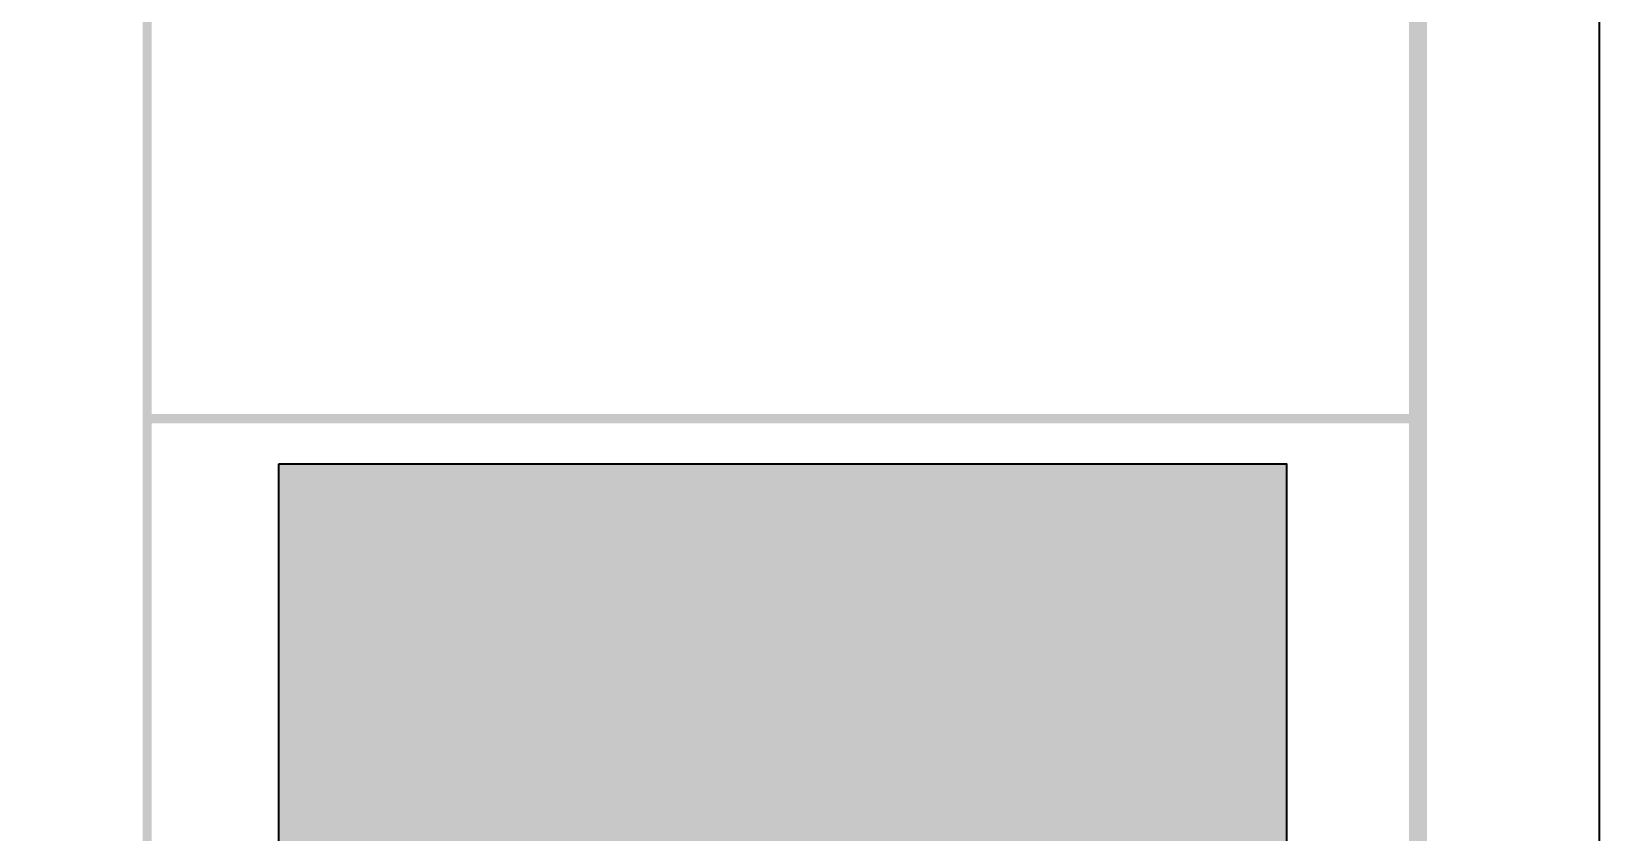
# Model space of a CAD drawing. Extents: x 1485827 to 1655027, y -76676 to -17276.
# Drawn here: x 1561288 to 1569927, y -51549 to -47143 of the extents above; entities that cross this region are included whole.
import ezdxf
from ezdxf.enums import TextEntityAlignment as Align

# ---------------------------------------------------------------- set-up
doc = ezdxf.new("R2010")
doc.units = 0
doc.header["$LTSCALE"] = 1000
doc.header["$MEASUREMENT"] = 0
doc.layers.add('TK', color=4, linetype='Continuous')
doc.styles.add('HZTXT1', font='romans.shx', dxfattribs={"width": 0.7, "bigfont": 'GBHZFS.SHX'})
doc.styles.get("Standard").update_dxf_attribs({"font": 'gbenor.shx', "bigfont": 'gbcbig.shx'})
doc.styles.add('工程字', font='gbenor.shx', dxfattribs={"bigfont": 'gbcbig.shx'})

# ---------------------------------------------------------------- blocks, each defined once
blk = doc.blocks.new('qr-212579422443', base_point=(340582.7, 125612))
at = {"color": 18, "true_color": 0x000000, "const_width": 100}
for points in [[(340582.7, 125562), (340682.7, 125562)], [(340682.7, 125562), (340782.7, 125562)], [(340782.7, 125562), (340882.7, 125562)], [(340882.7, 125562), (340982.7, 125562)], [(340982.7, 125562), (341082.7, 125562)], [(341082.7, 125562), (341182.7, 125562)], [(341182.7, 125562), (341282.7, 125562)], [(341482.7, 125562), (341582.7, 125562)], [(341682.7, 125562), (341782.7, 125562)], [(341982.7, 125562), (342082.7, 125562)], [(342182.7, 125562), (342282.7, 125562)], [(342282.7, 125562), (342382.7, 125562)], [(342382.7, 125562), (342482.7, 125562)], [(342582.7, 125562), (342682.7, 125562)], [(342982.7, 125562), (343082.7, 125562)], [(343082.7, 125562), (343182.7, 125562)], [(343182.7, 125562), (343282.7, 125562)], [(343382.7, 125562), (343482.7, 125562)], [(343582.7, 125562), (343682.7, 125562)], [(343682.7, 125562), (343782.7, 125562)], [(343782.7, 125562), (343882.7, 125562)], [(343882.7, 125562), (343982.7, 125562)], [(343982.7, 125562), (344082.7, 125562)], [(344082.7, 125562), (344182.7, 125562)], [(344182.7, 125562), (344282.7, 125562)], [(340582.7, 125462), (340682.7, 125462)], [(341182.7, 125462), (341282.7, 125462)], [(341382.7, 125462), (341482.7, 125462)], [(341482.7, 125462), (341582.7, 125462)], [(341982.7, 125462), (342082.7, 125462)], [(342282.7, 125462), (342382.7, 125462)], [(342482.7, 125462), (342582.7, 125462)], [(342582.7, 125462), (342682.7, 125462)], [(342682.7, 125462), (342782.7, 125462)], [(342782.7, 125462), (342882.7, 125462)], [(343082.7, 125462), (343182.7, 125462)], [(343182.7, 125462), (343282.7, 125462)], [(343282.7, 125462), (343382.7, 125462)], [(343582.7, 125462), (343682.7, 125462)], [(344182.7, 125462), (344282.7, 125462)], [(340582.7, 125362), (340682.7, 125362)], [(340782.7, 125362), (340882.7, 125362)], [(340882.7, 125362), (340982.7, 125362)], [(340982.7, 125362), (341082.7, 125362)], [(341182.7, 125362), (341282.7, 125362)], [(341582.7, 125362), (341682.7, 125362)], [(341782.7, 125362), (341882.7, 125362)], [(341882.7, 125362), (341982.7, 125362)], [(342082.7, 125362), (342182.7, 125362)], [(342182.7, 125362), (342282.7, 125362)], [(342382.7, 125362), (342482.7, 125362)], [(342582.7, 125362), (342682.7, 125362)], [(342682.7, 125362), (342782.7, 125362)], [(343182.7, 125362), (343282.7, 125362)], [(343582.7, 125362), (343682.7, 125362)], [(343782.7, 125362), (343882.7, 125362)], [(343882.7, 125362), (343982.7, 125362)], [(343982.7, 125362), (344082.7, 125362)], [(344182.7, 125362), (344282.7, 125362)], [(340582.7, 125262), (340682.7, 125262)], [(340782.7, 125262), (340882.7, 125262)], [(340882.7, 125262), (340982.7, 125262)], [(340982.7, 125262), (341082.7, 125262)], [(341182.7, 125262), (341282.7, 125262)], [(341482.7, 125262), (341582.7, 125262)], [(341582.7, 125262), (341682.7, 125262)], [(341682.7, 125262), (341782.7, 125262)], [(341882.7, 125262), (341982.7, 125262)], [(341982.7, 125262), (342082.7, 125262)], [(342082.7, 125262), (342182.7, 125262)], [(342282.7, 125262), (342382.7, 125262)], [(342782.7, 125262), (342882.7, 125262)], [(342882.7, 125262), (342982.7, 125262)], [(342982.7, 125262), (343082.7, 125262)], [(343382.7, 125262), (343482.7, 125262)], [(343582.7, 125262), (343682.7, 125262)], [(343782.7, 125262), (343882.7, 125262)], [(343882.7, 125262), (343982.7, 125262)], [(343982.7, 125262), (344082.7, 125262)], [(344182.7, 125262), (344282.7, 125262)], [(340582.7, 125162), (340682.7, 125162)], [(340782.7, 125162), (340882.7, 125162)], [(340882.7, 125162), (340982.7, 125162)], [(340982.7, 125162), (341082.7, 125162)], [(341182.7, 125162), (341282.7, 125162)], [(341482.7, 125162), (341582.7, 125162)], [(341582.7, 125162), (341682.7, 125162)], [(341682.7, 125162), (341782.7, 125162)], [(341982.7, 125162), (342082.7, 125162)], [(342182.7, 125162), (342282.7, 125162)], [(342282.7, 125162), (342382.7, 125162)], [(342582.7, 125162), (342682.7, 125162)], [(342782.7, 125162), (342882.7, 125162)], [(343082.7, 125162), (343182.7, 125162)], [(343282.7, 125162), (343382.7, 125162)], [(343582.7, 125162), (343682.7, 125162)], [(343782.7, 125162), (343882.7, 125162)], [(343882.7, 125162), (343982.7, 125162)], [(343982.7, 125162), (344082.7, 125162)], [(344182.7, 125162), (344282.7, 125162)], [(340582.7, 125062), (340682.7, 125062)], [(341182.7, 125062), (341282.7, 125062)], [(341382.7, 125062), (341482.7, 125062)], [(341482.7, 125062), (341582.7, 125062)], [(341982.7, 125062), (342082.7, 125062)], [(342482.7, 125062), (342582.7, 125062)], [(342582.7, 125062), (342682.7, 125062)], [(342682.7, 125062), (342782.7, 125062)], [(342782.7, 125062), (342882.7, 125062)], [(342982.7, 125062), (343082.7, 125062)], [(343082.7, 125062), (343182.7, 125062)], [(343182.7, 125062), (343282.7, 125062)], [(343382.7, 125062), (343482.7, 125062)], [(343582.7, 125062), (343682.7, 125062)], [(344182.7, 125062), (344282.7, 125062)], [(340582.7, 124962), (340682.7, 124962)], [(340682.7, 124962), (340782.7, 124962)], [(340782.7, 124962), (340882.7, 124962)], [(340882.7, 124962), (340982.7, 124962)], [(340982.7, 124962), (341082.7, 124962)], [(341082.7, 124962), (341182.7, 124962)], [(341182.7, 124962), (341282.7, 124962)], [(341382.7, 124962), (341482.7, 124962)], [(341582.7, 124962), (341682.7, 124962)], [(341782.7, 124962), (341882.7, 124962)], [(341982.7, 124962), (342082.7, 124962)], [(342182.7, 124962), (342282.7, 124962)], [(342382.7, 124962), (342482.7, 124962)], [(342582.7, 124962), (342682.7, 124962)], [(342782.7, 124962), (342882.7, 124962)], [(342982.7, 124962), (343082.7, 124962)], [(343182.7, 124962), (343282.7, 124962)], [(343382.7, 124962), (343482.7, 124962)], [(343582.7, 124962), (343682.7, 124962)], [(343682.7, 124962), (343782.7, 124962)], [(343782.7, 124962), (343882.7, 124962)], [(343882.7, 124962), (343982.7, 124962)], [(343982.7, 124962), (344082.7, 124962)], [(344082.7, 124962), (344182.7, 124962)], [(344182.7, 124962), (344282.7, 124962)], [(341382.7, 124862), (341482.7, 124862)], [(341482.7, 124862), (341582.7, 124862)], [(341582.7, 124862), (341682.7, 124862)], [(341782.7, 124862), (341882.7, 124862)], [(341882.7, 124862), (341982.7, 124862)], [(342082.7, 124862), (342182.7, 124862)], [(342282.7, 124862), (342382.7, 124862)], [(342582.7, 124862), (342682.7, 124862)], [(342682.7, 124862), (342782.7, 124862)], [(342982.7, 124862), (343082.7, 124862)], [(343182.7, 124862), (343282.7, 124862)], [(340982.7, 124762), (341082.7, 124762)], [(341082.7, 124762), (341182.7, 124762)], [(341182.7, 124762), (341282.7, 124762)], [(341282.7, 124762), (341382.7, 124762)], [(341782.7, 124762), (341882.7, 124762)], [(342282.7, 124762), (342382.7, 124762)], [(342482.7, 124762), (342582.7, 124762)], [(342582.7, 124762), (342682.7, 124762)], [(342682.7, 124762), (342782.7, 124762)], [(343082.7, 124762), (343182.7, 124762)], [(343182.7, 124762), (343282.7, 124762)], [(343282.7, 124762), (343382.7, 124762)], [(343582.7, 124762), (343682.7, 124762)], [(343682.7, 124762), (343782.7, 124762)], [(344082.7, 124762), (344182.7, 124762)], [(340982.7, 124662), (341082.7, 124662)], [(341082.7, 124662), (341182.7, 124662)], [(341482.7, 124662), (341582.7, 124662)], [(341582.7, 124662), (341682.7, 124662)], [(341682.7, 124662), (341782.7, 124662)], [(341982.7, 124662), (342082.7, 124662)], [(342282.7, 124662), (342382.7, 124662)], [(342382.7, 124662), (342482.7, 124662)], [(342582.7, 124662), (342682.7, 124662)], [(342682.7, 124662), (342782.7, 124662)], [(342782.7, 124662), (342882.7, 124662)], [(342882.7, 124662), (342982.7, 124662)], [(343382.7, 124662), (343482.7, 124662)], [(343482.7, 124662), (343582.7, 124662)], [(343582.7, 124662), (343682.7, 124662)], [(343682.7, 124662), (343782.7, 124662)], [(343782.7, 124662), (343882.7, 124662)], [(343882.7, 124662), (343982.7, 124662)], [(343982.7, 124662), (344082.7, 124662)], [(344182.7, 124662), (344282.7, 124662)], [(340582.7, 124562), (340682.7, 124562)], [(340782.7, 124562), (340882.7, 124562)], [(340982.7, 124562), (341082.7, 124562)], [(341182.7, 124562), (341282.7, 124562)], [(341282.7, 124562), (341382.7, 124562)], [(341482.7, 124562), (341582.7, 124562)], [(341582.7, 124562), (341682.7, 124562)], [(341682.7, 124562), (341782.7, 124562)], [(342282.7, 124562), (342382.7, 124562)], [(342382.7, 124562), (342482.7, 124562)], [(342682.7, 124562), (342782.7, 124562)], [(342782.7, 124562), (342882.7, 124562)], [(342882.7, 124562), (342982.7, 124562)], [(342982.7, 124562), (343082.7, 124562)], [(343082.7, 124562), (343182.7, 124562)], [(343182.7, 124562), (343282.7, 124562)], [(343382.7, 124562), (343482.7, 124562)], [(343482.7, 124562), (343582.7, 124562)], [(343682.7, 124562), (343782.7, 124562)], [(343882.7, 124562), (343982.7, 124562)], [(344182.7, 124562), (344282.7, 124562)], [(340882.7, 124462), (340982.7, 124462)], [(340982.7, 124462), (341082.7, 124462)], [(341282.7, 124462), (341382.7, 124462)], [(341382.7, 124462), (341482.7, 124462)], [(341482.7, 124462), (341582.7, 124462)], [(341882.7, 124462), (341982.7, 124462)], [(342082.7, 124462), (342182.7, 124462)], [(342582.7, 124462), (342682.7, 124462)], [(342782.7, 124462), (342882.7, 124462)], [(342882.7, 124462), (342982.7, 124462)], [(343182.7, 124462), (343282.7, 124462)], [(343482.7, 124462), (343582.7, 124462)], [(344082.7, 124462), (344182.7, 124462)], [(344182.7, 124462), (344282.7, 124462)], [(340582.7, 124362), (340682.7, 124362)], [(340682.7, 124362), (340782.7, 124362)], [(340782.7, 124362), (340882.7, 124362)], [(340882.7, 124362), (340982.7, 124362)], [(341082.7, 124362), (341182.7, 124362)], [(341182.7, 124362), (341282.7, 124362)], [(341582.7, 124362), (341682.7, 124362)], [(341682.7, 124362), (341782.7, 124362)], [(341982.7, 124362), (342082.7, 124362)], [(342282.7, 124362), (342382.7, 124362)], [(342382.7, 124362), (342482.7, 124362)], [(342482.7, 124362), (342582.7, 124362)], [(342682.7, 124362), (342782.7, 124362)], [(342782.7, 124362), (342882.7, 124362)], [(343282.7, 124362), (343382.7, 124362)], [(343482.7, 124362), (343582.7, 124362)], [(343582.7, 124362), (343682.7, 124362)], [(343782.7, 124362), (343882.7, 124362)], [(344082.7, 124362), (344182.7, 124362)], [(340982.7, 124262), (341082.7, 124262)], [(341082.7, 124262), (341182.7, 124262)], [(341282.7, 124262), (341382.7, 124262)], [(341482.7, 124262), (341582.7, 124262)], [(341682.7, 124262), (341782.7, 124262)], [(342282.7, 124262), (342382.7, 124262)], [(342582.7, 124262), (342682.7, 124262)], [(342782.7, 124262), (342882.7, 124262)], [(342882.7, 124262), (342982.7, 124262)], [(343082.7, 124262), (343182.7, 124262)], [(343182.7, 124262), (343282.7, 124262)], [(343382.7, 124262), (343482.7, 124262)], [(343482.7, 124262), (343582.7, 124262)], [(343682.7, 124262), (343782.7, 124262)], [(343782.7, 124262), (343882.7, 124262)], [(343982.7, 124262), (344082.7, 124262)]]:
    blk.add_lwpolyline(points, dxfattribs=at)
blk.add_lwpolyline([(340582.7, 125612), (344282.7, 125612), (344282.7, 121912), (340582.7, 121912)], close=True)
at = {"color": 7, "true_color": 0xffffff, "const_width": 100}
for points in [[(341282.7, 125562), (341382.7, 125562)], [(341382.7, 125562), (341482.7, 125562)], [(341582.7, 125562), (341682.7, 125562)], [(341782.7, 125562), (341882.7, 125562)], [(341882.7, 125562), (341982.7, 125562)], [(342082.7, 125562), (342182.7, 125562)], [(342482.7, 125562), (342582.7, 125562)], [(342682.7, 125562), (342782.7, 125562)], [(342782.7, 125562), (342882.7, 125562)], [(342882.7, 125562), (342982.7, 125562)], [(343282.7, 125562), (343382.7, 125562)], [(343482.7, 125562), (343582.7, 125562)], [(340682.7, 125462), (340782.7, 125462)], [(340782.7, 125462), (340882.7, 125462)], [(340882.7, 125462), (340982.7, 125462)], [(340982.7, 125462), (341082.7, 125462)], [(341082.7, 125462), (341182.7, 125462)], [(341282.7, 125462), (341382.7, 125462)], [(341582.7, 125462), (341682.7, 125462)], [(341682.7, 125462), (341782.7, 125462)], [(341782.7, 125462), (341882.7, 125462)], [(341882.7, 125462), (341982.7, 125462)], [(342082.7, 125462), (342182.7, 125462)], [(342182.7, 125462), (342282.7, 125462)], [(342382.7, 125462), (342482.7, 125462)], [(342882.7, 125462), (342982.7, 125462)], [(342982.7, 125462), (343082.7, 125462)], [(343382.7, 125462), (343482.7, 125462)], [(343482.7, 125462), (343582.7, 125462)], [(343682.7, 125462), (343782.7, 125462)], [(343782.7, 125462), (343882.7, 125462)], [(343882.7, 125462), (343982.7, 125462)], [(343982.7, 125462), (344082.7, 125462)], [(344082.7, 125462), (344182.7, 125462)], [(340682.7, 125362), (340782.7, 125362)], [(341082.7, 125362), (341182.7, 125362)], [(341282.7, 125362), (341382.7, 125362)], [(341382.7, 125362), (341482.7, 125362)], [(341482.7, 125362), (341582.7, 125362)], [(341682.7, 125362), (341782.7, 125362)], [(341982.7, 125362), (342082.7, 125362)], [(342282.7, 125362), (342382.7, 125362)], [(342482.7, 125362), (342582.7, 125362)], [(342782.7, 125362), (342882.7, 125362)], [(342882.7, 125362), (342982.7, 125362)], [(342982.7, 125362), (343082.7, 125362)], [(343082.7, 125362), (343182.7, 125362)], [(343282.7, 125362), (343382.7, 125362)], [(343382.7, 125362), (343482.7, 125362)], [(343482.7, 125362), (343582.7, 125362)], [(343682.7, 125362), (343782.7, 125362)], [(344082.7, 125362), (344182.7, 125362)], [(340682.7, 125262), (340782.7, 125262)], [(341082.7, 125262), (341182.7, 125262)], [(341282.7, 125262), (341382.7, 125262)], [(341382.7, 125262), (341482.7, 125262)], [(341782.7, 125262), (341882.7, 125262)], [(342182.7, 125262), (342282.7, 125262)], [(342382.7, 125262), (342482.7, 125262)], [(342482.7, 125262), (342582.7, 125262)], [(342582.7, 125262), (342682.7, 125262)], [(342682.7, 125262), (342782.7, 125262)], [(343082.7, 125262), (343182.7, 125262)], [(343182.7, 125262), (343282.7, 125262)], [(343282.7, 125262), (343382.7, 125262)], [(343482.7, 125262), (343582.7, 125262)], [(343682.7, 125262), (343782.7, 125262)], [(344082.7, 125262), (344182.7, 125262)], [(340682.7, 125162), (340782.7, 125162)], [(341082.7, 125162), (341182.7, 125162)], [(341282.7, 125162), (341382.7, 125162)], [(341382.7, 125162), (341482.7, 125162)], [(341782.7, 125162), (341882.7, 125162)], [(341882.7, 125162), (341982.7, 125162)], [(342082.7, 125162), (342182.7, 125162)], [(342382.7, 125162), (342482.7, 125162)], [(342482.7, 125162), (342582.7, 125162)], [(342682.7, 125162), (342782.7, 125162)], [(342882.7, 125162), (342982.7, 125162)], [(342982.7, 125162), (343082.7, 125162)], [(343182.7, 125162), (343282.7, 125162)], [(343382.7, 125162), (343482.7, 125162)], [(343482.7, 125162), (343582.7, 125162)], [(343682.7, 125162), (343782.7, 125162)], [(344082.7, 125162), (344182.7, 125162)], [(340682.7, 125062), (340782.7, 125062)], [(340782.7, 125062), (340882.7, 125062)], [(340882.7, 125062), (340982.7, 125062)], [(340982.7, 125062), (341082.7, 125062)], [(341082.7, 125062), (341182.7, 125062)], [(341282.7, 125062), (341382.7, 125062)], [(341582.7, 125062), (341682.7, 125062)], [(341682.7, 125062), (341782.7, 125062)], [(341782.7, 125062), (341882.7, 125062)], [(341882.7, 125062), (341982.7, 125062)], [(342082.7, 125062), (342182.7, 125062)], [(342182.7, 125062), (342282.7, 125062)], [(342282.7, 125062), (342382.7, 125062)], [(342382.7, 125062), (342482.7, 125062)], [(342882.7, 125062), (342982.7, 125062)], [(343282.7, 125062), (343382.7, 125062)], [(343482.7, 125062), (343582.7, 125062)], [(343682.7, 125062), (343782.7, 125062)], [(343782.7, 125062), (343882.7, 125062)], [(343882.7, 125062), (343982.7, 125062)], [(343982.7, 125062), (344082.7, 125062)], [(344082.7, 125062), (344182.7, 125062)], [(341282.7, 124962), (341382.7, 124962)], [(341482.7, 124962), (341582.7, 124962)], [(341682.7, 124962), (341782.7, 124962)], [(341882.7, 124962), (341982.7, 124962)], [(342082.7, 124962), (342182.7, 124962)], [(342282.7, 124962), (342382.7, 124962)], [(342482.7, 124962), (342582.7, 124962)], [(342682.7, 124962), (342782.7, 124962)], [(342882.7, 124962), (342982.7, 124962)], [(343082.7, 124962), (343182.7, 124962)], [(343282.7, 124962), (343382.7, 124962)], [(343482.7, 124962), (343582.7, 124962)], [(340582.7, 124862), (340682.7, 124862)], [(340682.7, 124862), (340782.7, 124862)], [(340782.7, 124862), (340882.7, 124862)], [(340882.7, 124862), (340982.7, 124862)], [(340982.7, 124862), (341082.7, 124862)], [(341082.7, 124862), (341182.7, 124862)], [(341182.7, 124862), (341282.7, 124862)], [(341282.7, 124862), (341382.7, 124862)], [(341682.7, 124862), (341782.7, 124862)], [(341982.7, 124862), (342082.7, 124862)], [(342182.7, 124862), (342282.7, 124862)], [(342382.7, 124862), (342482.7, 124862)], [(342482.7, 124862), (342582.7, 124862)], [(342782.7, 124862), (342882.7, 124862)], [(342882.7, 124862), (342982.7, 124862)], [(343082.7, 124862), (343182.7, 124862)], [(343282.7, 124862), (343382.7, 124862)], [(343382.7, 124862), (343482.7, 124862)], [(343482.7, 124862), (343582.7, 124862)], [(343582.7, 124862), (343682.7, 124862)], [(343682.7, 124862), (343782.7, 124862)], [(343782.7, 124862), (343882.7, 124862)], [(343882.7, 124862), (343982.7, 124862)], [(343982.7, 124862), (344082.7, 124862)], [(344082.7, 124862), (344182.7, 124862)], [(344182.7, 124862), (344282.7, 124862)], [(340582.7, 124762), (340682.7, 124762)], [(340682.7, 124762), (340782.7, 124762)], [(340782.7, 124762), (340882.7, 124762)], [(340882.7, 124762), (340982.7, 124762)], [(341382.7, 124762), (341482.7, 124762)], [(341482.7, 124762), (341582.7, 124762)], [(341582.7, 124762), (341682.7, 124762)], [(341682.7, 124762), (341782.7, 124762)], [(341882.7, 124762), (341982.7, 124762)], [(341982.7, 124762), (342082.7, 124762)], [(342082.7, 124762), (342182.7, 124762)], [(342182.7, 124762), (342282.7, 124762)], [(342382.7, 124762), (342482.7, 124762)], [(342782.7, 124762), (342882.7, 124762)], [(342882.7, 124762), (342982.7, 124762)], [(342982.7, 124762), (343082.7, 124762)], [(343382.7, 124762), (343482.7, 124762)], [(343482.7, 124762), (343582.7, 124762)], [(343782.7, 124762), (343882.7, 124762)], [(343882.7, 124762), (343982.7, 124762)], [(343982.7, 124762), (344082.7, 124762)], [(344182.7, 124762), (344282.7, 124762)], [(340582.7, 124662), (340682.7, 124662)], [(340682.7, 124662), (340782.7, 124662)], [(340782.7, 124662), (340882.7, 124662)], [(340882.7, 124662), (340982.7, 124662)], [(341182.7, 124662), (341282.7, 124662)], [(341282.7, 124662), (341382.7, 124662)], [(341382.7, 124662), (341482.7, 124662)], [(341782.7, 124662), (341882.7, 124662)], [(341882.7, 124662), (341982.7, 124662)], [(342082.7, 124662), (342182.7, 124662)], [(342182.7, 124662), (342282.7, 124662)], [(342482.7, 124662), (342582.7, 124662)], [(342982.7, 124662), (343082.7, 124662)], [(343082.7, 124662), (343182.7, 124662)], [(343182.7, 124662), (343282.7, 124662)], [(343282.7, 124662), (343382.7, 124662)], [(344082.7, 124662), (344182.7, 124662)], [(340682.7, 124562), (340782.7, 124562)], [(340882.7, 124562), (340982.7, 124562)], [(341082.7, 124562), (341182.7, 124562)], [(341382.7, 124562), (341482.7, 124562)], [(341782.7, 124562), (341882.7, 124562)], [(341882.7, 124562), (341982.7, 124562)], [(341982.7, 124562), (342082.7, 124562)], [(342082.7, 124562), (342182.7, 124562)], [(342182.7, 124562), (342282.7, 124562)], [(342482.7, 124562), (342582.7, 124562)], [(342582.7, 124562), (342682.7, 124562)], [(343282.7, 124562), (343382.7, 124562)], [(343582.7, 124562), (343682.7, 124562)], [(343782.7, 124562), (343882.7, 124562)], [(343982.7, 124562), (344082.7, 124562)], [(344082.7, 124562), (344182.7, 124562)], [(340582.7, 124462), (340682.7, 124462)], [(340682.7, 124462), (340782.7, 124462)], [(340782.7, 124462), (340882.7, 124462)], [(341082.7, 124462), (341182.7, 124462)], [(341182.7, 124462), (341282.7, 124462)], [(341582.7, 124462), (341682.7, 124462)], [(341682.7, 124462), (341782.7, 124462)], [(341782.7, 124462), (341882.7, 124462)], [(341982.7, 124462), (342082.7, 124462)], [(342182.7, 124462), (342282.7, 124462)], [(342282.7, 124462), (342382.7, 124462)], [(342382.7, 124462), (342482.7, 124462)], [(342482.7, 124462), (342582.7, 124462)], [(342682.7, 124462), (342782.7, 124462)], [(342982.7, 124462), (343082.7, 124462)], [(343082.7, 124462), (343182.7, 124462)], [(343282.7, 124462), (343382.7, 124462)], [(343382.7, 124462), (343482.7, 124462)], [(343582.7, 124462), (343682.7, 124462)], [(343682.7, 124462), (343782.7, 124462)], [(343782.7, 124462), (343882.7, 124462)], [(343882.7, 124462), (343982.7, 124462)], [(343982.7, 124462), (344082.7, 124462)], [(340982.7, 124362), (341082.7, 124362)], [(341282.7, 124362), (341382.7, 124362)], [(341382.7, 124362), (341482.7, 124362)], [(341482.7, 124362), (341582.7, 124362)], [(341782.7, 124362), (341882.7, 124362)], [(341882.7, 124362), (341982.7, 124362)], [(342082.7, 124362), (342182.7, 124362)], [(342182.7, 124362), (342282.7, 124362)], [(342582.7, 124362), (342682.7, 124362)], [(342882.7, 124362), (342982.7, 124362)], [(342982.7, 124362), (343082.7, 124362)], [(343082.7, 124362), (343182.7, 124362)], [(343182.7, 124362), (343282.7, 124362)], [(343382.7, 124362), (343482.7, 124362)], [(343682.7, 124362), (343782.7, 124362)], [(343882.7, 124362), (343982.7, 124362)], [(343982.7, 124362), (344082.7, 124362)], [(344182.7, 124362), (344282.7, 124362)], [(340582.7, 124262), (340682.7, 124262)], [(340682.7, 124262), (340782.7, 124262)], [(340782.7, 124262), (340882.7, 124262)], [(340882.7, 124262), (340982.7, 124262)], [(341182.7, 124262), (341282.7, 124262)], [(341382.7, 124262), (341482.7, 124262)], [(341582.7, 124262), (341682.7, 124262)], [(341782.7, 124262), (341882.7, 124262)], [(341882.7, 124262), (341982.7, 124262)], [(341982.7, 124262), (342082.7, 124262)], [(342082.7, 124262), (342182.7, 124262)], [(342182.7, 124262), (342282.7, 124262)], [(342382.7, 124262), (342482.7, 124262)], [(342482.7, 124262), (342582.7, 124262)], [(342682.7, 124262), (342782.7, 124262)], [(342982.7, 124262), (343082.7, 124262)], [(343282.7, 124262), (343382.7, 124262)], [(343582.7, 124262), (343682.7, 124262)], [(343882.7, 124262), (343982.7, 124262)], [(344082.7, 124262), (344182.7, 124262)], [(344182.7, 124262), (344282.7, 124262)]]:
    blk.add_lwpolyline(points, dxfattribs=at)
blk = doc.blocks.new('*U28')
at = {"color": 3}
blk.add_lwpolyline([(-84100, 0), (0, 0), (0, 59400), (-84100, 59400)], close=True, dxfattribs=at)
at = {"color": 3, "const_width": 100}
blk.add_lwpolyline([(-81600, 1000), (-1000, 1000), (-1000, 58400), (-81600, 58400)], close=True, dxfattribs=at)
at = {"layer": 'TK', "color": 2, "const_width": 50, "flags": 128}
for points in [[(-8000, 41000), (-8000, 1000)], [(-1000, 27400), (-8000, 27400)]]:
    blk.add_lwpolyline(points, dxfattribs=at)
at = {"layer": 'TK', "color": 3, "const_width": 50, "flags": 128}
blk.add_lwpolyline([(-1000, 27400), (-8000, 27400)], dxfattribs=at)
at = {"color": 3, "xscale": 1.5, "yscale": 1.5, "zscale": 1.5}
blk.add_blockref('qr-212579422443', (-7275, 27151.3), dxfattribs=at)
at = {"layer": 'TK', "color": 4, "style": 'HZTXT1'}
for tag, height, width, p in [('项目负责1', 400, 0.6, (-4500, 19195.8)), ('项目负责2', 400, 0.6, (-4500, 18295.8)), ('专责', 400, 0.6, (-4500, 17395.8)), ('审定', 400, 0.6, (-4500, 16495.8)), ('审核', 400, 0.6, (-4500, 15595.8)), ('校对', 400, 0.6, (-4500, 14695.8)), ('设计', 400, 0.6, (-4500, 13795.8)), ('绘图', 400, 0.6, (-4500, 12895.8)), ('建设单位', 450, 0.6, (-4500, 11049.9)), ('工号', 400, 0.5, (-5500.6, 3507.2)), ('版次', 400, 0.7, (-2138.1, 3498.4)), ('阶段', 400, 0.7, (-2138.1, 2498.4)), ('比例', 400, 0.7, (-5491, 1513.2)), ('日期', 400, 0.7, (-2138.1, 1498.4))]:
    blk.add_attdef(tag, text='', height=height, dxfattribs=dict(at, width=width)).set_placement(p, align=Align.MIDDLE)
at = {"layer": 'TK', "color": 1, "lineweight": -3, "style": 'HZTXT1', "width": 0.6}
blk.add_attdef('工程名称', text='', height=450, dxfattribs=at).set_placement((-4500, 9049.9), align=Align.MIDDLE)
at = {"layer": 'TK', "color": 4, "lineweight": -3, "style": 'HZTXT1', "width": 0.6}
blk.add_attdef('子项名称', text='', height=450, dxfattribs=at).set_placement((-4500, 7049.9), align=Align.MIDDLE)
at = {"layer": 'TK', "color": 1, "lineweight": -3, "width": 0.6, "flags": 104}
blk.add_attdef('图名', text='', height=400, dxfattribs=at).set_placement((-4558.5, 4957.8), align=Align.MIDDLE_CENTER)
at = {"layer": 'TK', "color": 1, "style": 'HZTXT1', "width": 0.7}
blk.add_attdef('图号', text='', height=400, dxfattribs=at).set_placement((-5491, 2513.2), align=Align.MIDDLE)

msp = doc.modelspace()

# ---------------------------------------------------------------- block references
msp.add_blockref('*U28', (1569926.6, -76675.7))

# ---------------------------------------------------------------- texts
at = {"insert": (1535403.2, -19980.5), "char_height": 500, "width": 31904.499, "attachment_point": 1, "line_spacing_factor": 0.96, "style": '工程字'}
msp.add_mtext('4、走道及各房间采用自然通风。设置有效面积不小于走道建筑面积2%的自然排烟窗满足自然排烟条件，自然排烟口设置应满足《建筑防排烟系统技术标准》GB51251-2017规范4.4.3相关要求。设置在高处不便于直接开启的自然排烟窗应在距地地面高度为1.3-1.5m的位置设置手动开启装置。\\P5、其他未详尽说明之处请严格执行国家《建筑防烟排烟系统技术标准》GB51251-2017相关条文。\\P6、系统竣工后，应进行工程验收，验收不合格不得投入使用。\\P七、抗震设计：\\P1、根据《建筑机电工程抗震设计规范》GB50981-2014第1.0.4条条文规定：抗震设防烈度为6度及6度以上地区的建筑机电工程设施必进行抗震设计。第5.1.4条文规定：防排烟风道、事故通风风道及相关设备应采用抗震支吊架；以及根据《建筑抗震设计规范》GB50011-2010第3.7.1条条文规定：“非结构构件，包括建筑非结构构件和建筑附属机电设备自身及其与主体的连接，应进行抗震设计。\\P2、根据《建筑机电工程抗震设计规范》GB50981-2014以及第3.1.6条文说明规定暖通空调系统抗震设计范围如下：\\Pa、悬吊管道中重力大于1.8KN的设备（大于等于DN65以上的水管）；b、矩形截面面积大于等于0.38m²的风道；c、圆形直径大于等于0.70m的风道。\\P3、根据《建筑机电工程抗震设计规范》GB50981-2014第5.1.2条，供暖空调水管道的布置与敷设应符合下列规定：\\Pa、管道不应穿过抗震缝。当必须穿越时，应在抗震缝两边各装一个柔性管接头或在通过抗震缝处安装门形弯头或设伸缩节；b、管道穿过内墙或楼板时，应设置套管，套管与管道间的缝隙应填充柔性耐火材料；c、管道穿过建筑物的外墙或基础时，应符合下列规定：管道穿过建筑物外墙时应设防水套管，管道穿越建筑物基础时应设套管。基础与管道之间应留一定间隙，管道与套管之间的间隙内应填充柔性材料；当穿越的管道与建筑物外墙或基础为嵌固时，应在穿越的管道上室外就近设置柔性连接件。\\Pd、多根管道共用支吊架或管径大于等于300mm的单根管道支吊架，宜采用门型抗震支吊架；\\Pe、管道抗震支吊架不应限制管线热胀冷缩产生的位移。\\P4、抗震支吊架最大设计间距须符合《建筑机电工程抗震设计规范》GB50981-2014第8.2.3条规定。并根据8.2.5条规定要求，抗震支吊架应根据规范要求\\P进行验算，并调整抗震支吊架间距，直至各个节点均满足抗震荷载要求。\\P5、《建筑与市政工程抗震通用规范》GB55002-2021第5.1.12条，建筑的非结构构件及附属机电设备，其自身及与结构主体的连接，应进行抗震设防。本项\\P目暖通空调系统根据规范要求设置抗震支吊架，具体由专业公司深化完成。\\P{\\C0;6、《建筑与市政工程抗震通用规范》GB55002-2021第5.1.17条，管道、电缆、通风管和设备的洞口设置，应减少对主要承重结构构件的削弱；洞口\\P边缘应有补强措施。管道和设备与建筑结构的连接，应具有足够的变形能力，以满足相对位移的需要。\\P7、《建筑与市政工程抗震通用规范》GB55002-2021第5.1.18条，建筑附属机电设备的基座或支架，以及相关连接件和锚固件应具有足够的刚度和强度，\\P应能将设备承受的地震作用全部传递到建筑结构上。建筑结构中，用以固定建筑附属机电设备预埋件、锚固件的部位，应采取加强措施，以承受附属机电设备传\\P给主体结构的地震作用。\\P}八、节能设计：\\P1、严格执行国家相关节能规范，从建筑设计上满足建筑的保温隔热性能达到节能要求指标。\\P2、围护结构传热系数均小于《公共建筑节能设计标准》DB13(J)81-2016及《建筑节能与可再生能源利用通用规范》GB55015-2021规定的限值。{\\W0.8;\\P}3、空调系统设热计量。\\P4、风机均选用低能耗的高效产品。\\P九、环保设计：\\P1、空调及通风系统均选用先进的节能型低噪声设备，并设置消声器以控制噪声对室内外环境的影响。\\P2、送排风等动力设备选用低噪声低振动型，采取减震吸声措施，如水泵、风机设减振器、软接头，送排风管上设消声器等。\\P3、厕所等含有害气体排风在屋顶高空散放。\\P十、系统调试：\\P1、通风与空调工程安装完毕，必须进行系统的测定和调整。系统调试应包括以下项目：设备单机试运转及调试；系统无生产负荷下的联合试运转及调试。\\P2、冷（热）态调试：测定与调整各个空调房间的室内温度与湿度，使之符合设计规定值。\\P3、空调自控系统的调整：在完成了空调冷、热,态调试后，将各个自控环节逐个投入运行，并按设计要求调整各个控制环节的设计参数，考核其动作的准确性、\\P可靠性、确定性，直到各项指标符合设计要求。\\P4、综合调试：根据实际气象条件与内部负荷，让各个系统（含空调自控）连续运行不少于24小时，并对各系统进行全面检查，考核各项指标，以全部达到设\\P计要求为合格。\\P5、采暖系统竣工验收时应进行水力平衡检测。\\P6、施工调试及验收工作应符合《通风与空调工程施工质量验收规范》（GB50243-2016）的有关规定。\\P{\\C1;十一、装配式建筑设计专篇(暖通专业)\\P1、本工程户内地暖采用预制沟槽保温地暖板(带龙骨)，干式地暖区域地暖管道间距为200mm，对应预制沟槽板规格分别为350mm×1000mm。除前室\\P走道内公共区域、户内卫生间、厨房等区域外地暖盘管均采用干式铺法。施工时需注意两种不同材质的铺法的良好结合。\\P2、铺设于预制沟槽保温地暖板上的采暖管线及吊顶内满足可检修和易更换要求的采暖通风管线，均为可分离管线。\\P3、预制沟槽保温板应设置均热层，均热层应采用金属箔。\\P4、标准模块预制沟槽保温板直接铺设在楼板上，当标准板尺寸不满足要求时可用工具刀裁取所需尺寸,保温板对齐铺设，相邻保温板上的沟槽应相互对应，紧密依靠。\\P5、盘管密集区可采用集中槽块模板。各区域预制沟槽保温板的尺寸、间距应与敷设的地暖盘管间距、尺寸一致。\\P6、采用木龙骨型的预制保温板应与木地板垂直交叉铺设。\\P7、设备及管道应预留好预埋件及孔洞，管道、风管及设备不得在安装完成后的预制构件上进行剔凿、切割、打孔开洞。\\P8、本工程吊顶内满足可检修和易更换要求的采暖通风管线，均为可分离管线。\\P9、管道应预留孔洞，管道及风管不得在安装完成后的预制构件上进行剔凿、切割、打孔开洞。}\\P十二、其它：\\P1、图中所标尺寸单位、管径、风管尺寸及建筑内部尺寸均为毫米，标高以米计。\\P2、土建施工时，本专业施工单位应负责与土建施工密切配合，结合本设计图，及时做好预留预埋工作，认真核对、校正安装所需的土建基础、预埋件和预留孔洞。\\P3、管道穿过防火墙、防火隔墙、竖井井壁、建筑变形缝处和楼板处的孔隙应采取防火封堵措施。防火封堵组件的耐火性能不应低于防火分隔部位的耐火性能要求。{\\C1;\\P}4、土建施工时，所有风井内壁应抹平，并要求光滑、严密不漏风。\\P5、未述及部分及其它各项施工要求，应严格按照相关规范的规定执行。\\P6、管线交叉一般情况下遵守以下原则：小管让大管支管让主干管，非重力流管让重力流管，可弯曲管让不可弯曲管。设计管让相撞管，技术要求低的管线让技\\P术要求高的管线。\\P7、施工安装按《通风与空调工程施工质量验收规范》（GB50243-2016）进行。\\P8、设在室外露天的通风机及设备，其电动机必须设防雨罩。\\P9、由于《建筑节能与可再生能源利用通用规范》GB55015-2021全文强条，施工安装时均应强力执行。\\P10、消防设施上或附近应设置区别于环境的明显标识，说明文字应准确，清楚且易于识别，颜色、符号或标志应规范。手动操作按钮等装置处应防雨误操作或被\\P损坏的防护措施。\\P{\\C1;11、管线穿过有隔声要求的墙或楼板时，应采取密封隔声措施。}', dxfattribs=at)

doc.saveas('drawing.dxf')
